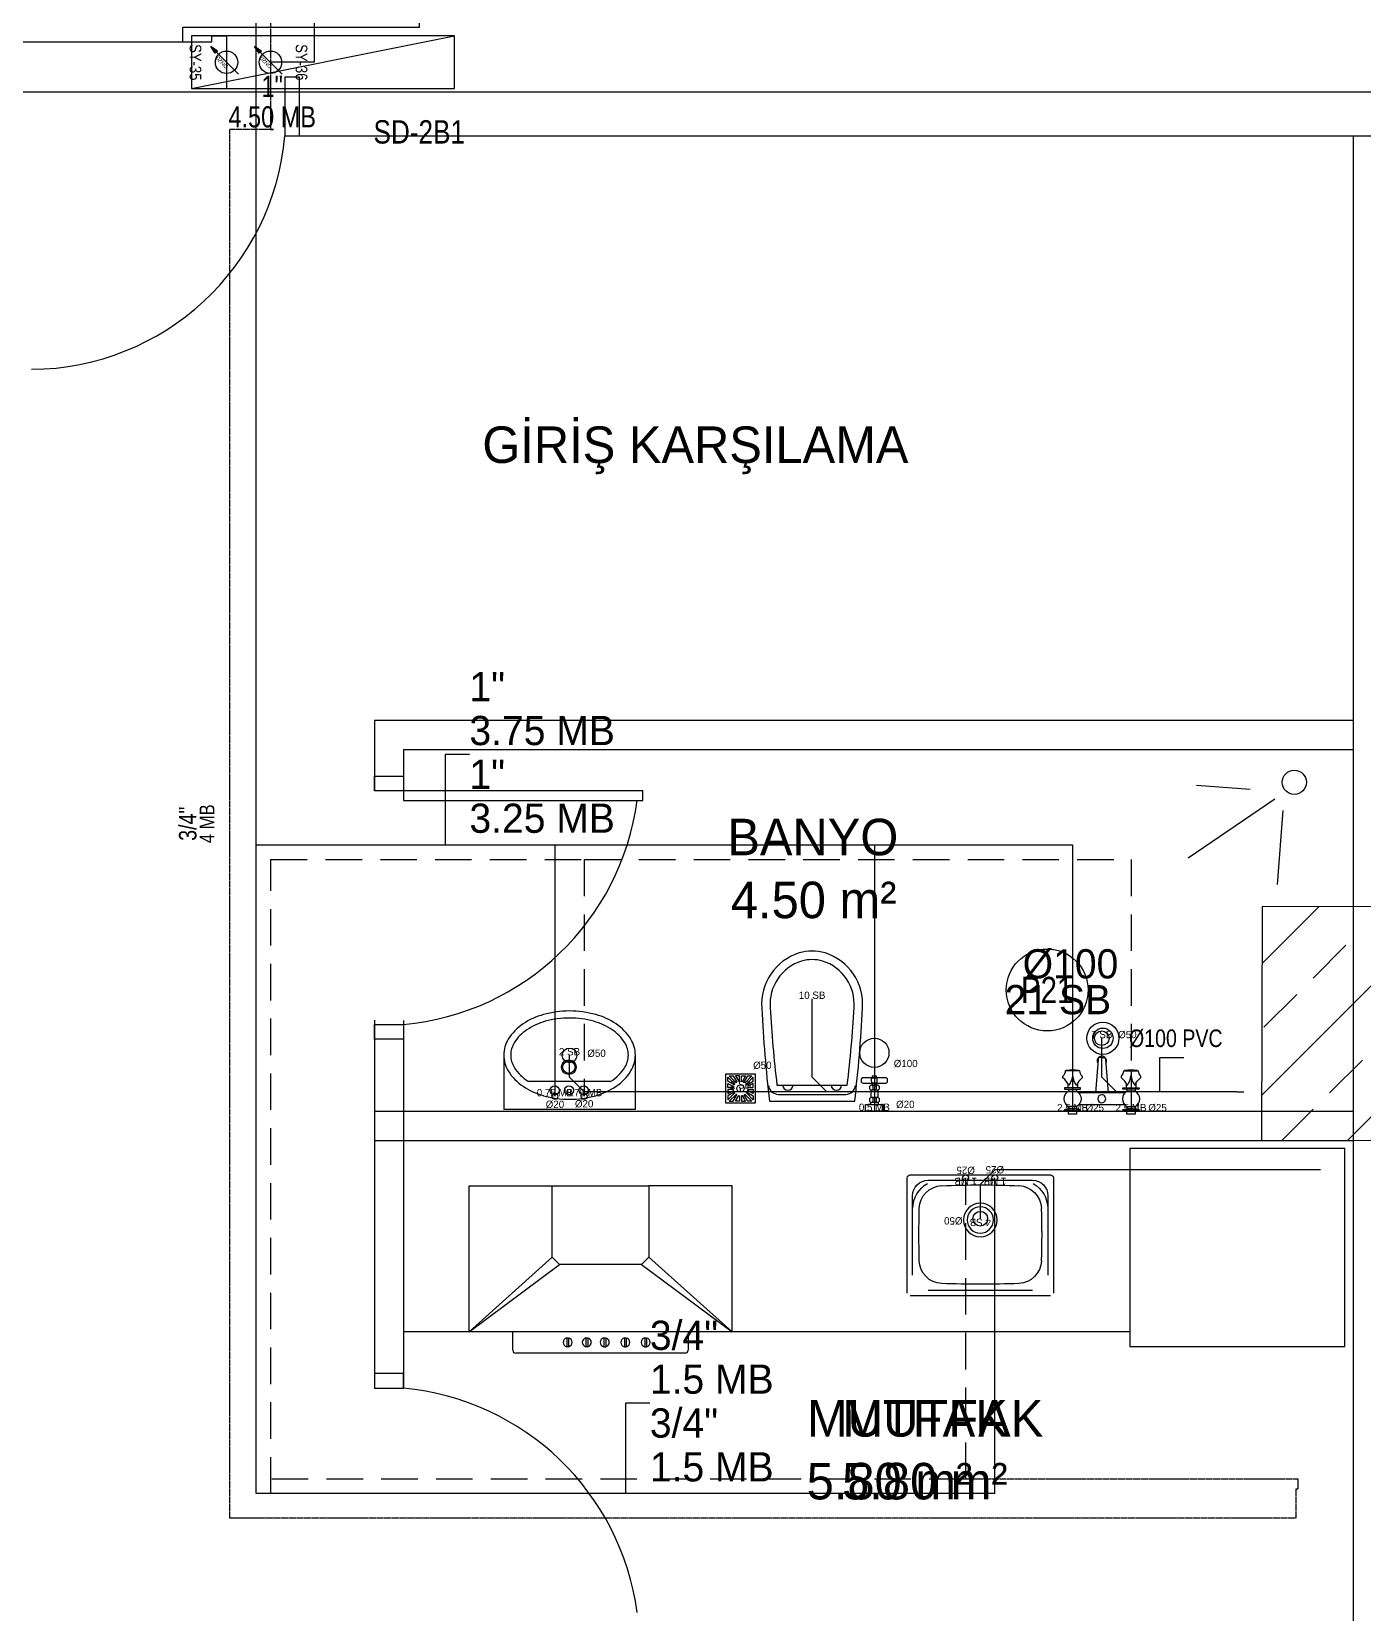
# Model space of a CAD drawing. Header units: centimetres. Extents: x 247996 to 315152, y -468471 to -440326.
# Drawn here: x 257091 to 257547, y -442412 to -441872 of the extents above; entities that cross this region are included whole.
import ezdxf
from ezdxf.enums import TextEntityAlignment as Align

# ---------------------------------------------------------------- set-up
doc = ezdxf.new("R2010")
doc.units = ezdxf.units.CM
doc.linetypes.add('0', pattern=[500, 500])
doc.linetypes.add('BASMA HATTI', pattern=[0.375, 0.25, -0.125])
for name, color, linetype in [('SCOTT-MD-YUK-BIRIMI', 7, 'CONTINUOUS'), ('SCOTT-MKDU0', 50, 'CONTINUOUS'), ('SCOTT-MTY-PISSU-KOLON', 211, 'Continuous'), ('SCOTT-MTY-PISSU-KOLONNO', 211, 'Continuous'), ('SCOTT-MTY-SAYAC', 3, 'Continuous'), ('SCOTT-MTY-SIRKULASYON-BORU', 31, 'Continuous'), ('SCOTT-MTY-TEFRIS', 15, 'CONTINUOUS'), ('SCOTT-MTY-VANA', 1, 'Continuous'), ('SCOTT-MTY-YUK-BIRIMI', 7, 'CONTINUOUS')]:
    doc.layers.add(name, color=color, linetype=linetype)
for name, color, linetype, lineweight in [('SCOTT-MTY-PISSU-BORU-TAVANDAN', 6, 'PISSU HATTI', 30), ('SCOTT-MTY-PISSU-CAP', 211, 'CONTINUOUS', 30), ('SCOTT-MTY-SICAKSU-BORU', 1, 'BASMA HATTI', 30), ('SCOTT-MTY-SOGUKSU-BORU', 5, '0', 30), ('SCOTT-MTY-TEMIZSU-CAP', 101, 'CONTINUOUS', 30)]:
    doc.layers.add(name, color=color, linetype=linetype, lineweight=lineweight)
doc.styles.add('CAP', font='wturkce.SHX', dxfattribs={"width": 0.65})
doc.styles.add('MtXpl_Comic_Sans_MS', font='comic.ttf')
doc.styles.add('MTY_CAP', font='wturkce.SHX', dxfattribs={"width": 0.65})
doc.styles.add('ROTAS', font='arial.ttf')
doc.linetypes.add('PISSU HATTI', pattern='A,0.5,0.5,["(",Standard,S=0.1,R=0,X=-0.01,Y=-0.036],-0.05', length=0.9)

# ---------------------------------------------------------------- blocks, each defined once
blk = doc.blocks.new('T-DOLAP')
blk.add_line((-45, -9), (45, 9))
blk.add_lwpolyline([(-45, -9), (45, -9), (45, 9), (-45, 9)], close=True)
blk = doc.blocks.new('MTY-SU SAYACI')
at = {"layer": 'SCOTT-MTY-VANA'}
blk.add_hatch(color=256, dxfattribs=at).paths.add_polyline_path([(9.8, 9.8), (5.64, 7.03), (7.03, 5.64)])
for p, q in [((-7.33, -7.33), (6.34, 6.34)), ((5.64, 7.03), (9.8, 9.8)), ((7.03, 5.64), (5.64, 7.03)), ((7.03, 5.64), (9.8, 9.8))]:
    blk.add_line(p, q, dxfattribs=at)
blk.add_circle((0, 0), 7, dxfattribs=at)
blk.add_attdef('CAP', (-2.29, -1.15), '', height=2.5, rotation=45, dxfattribs=at)
blk = doc.blocks.new('T-KOLON-P')
for radius in [5.5, 3.5]:
    blk.add_circle((0, 0), radius)
blk = doc.blocks.new('SUZGEC1')
at = {"layer": 'SCOTT-MTY-TEFRIS'}
blk.add_lwpolyline([(-5, -5), (-5, 5), (5, 5), (5, -5)], close=True, dxfattribs=at)
for points in [[(-4.33, 3.86), (-1.99, 1.52, 0.029484), (-2.15, 1.27), (-4.33, 2.48)], [(-2.48, 0.33), (-4.33, 0.33), (-4.33, 1.72), (-2.41, 0.65, 0.032775)], [(-3.86, 4.33), (-2.48, 4.33), (-1.27, 2.15, 0.029484), (-1.52, 1.99)], [(-0.65, 2.41, -0.032775), (-0.33, 2.48), (-0.33, 4.33), (-1.72, 4.33)], [(0.33, 2.48), (0.33, 4.33), (1.72, 4.33), (0.65, 2.41, 0.032775)], [(1.27, 2.15), (2.48, 4.33), (3.86, 4.33), (1.52, 1.99, 0.029484)], [(4.33, 3.86), (1.99, 1.52, -0.029484), (2.15, 1.27), (4.33, 2.48)], [(4.33, 0.33), (4.33, 1.72), (2.41, 0.65, -0.032775), (2.48, 0.33)], [(-2.48, -0.33), (-4.33, -0.33), (-4.33, -1.72), (-2.41, -0.65, -0.032775)], [(-4.33, -3.86), (-1.99, -1.52, -0.029484), (-2.15, -1.27), (-4.33, -2.48)], [(-3.86, -4.33), (-2.48, -4.33), (-1.27, -2.15, -0.029484), (-1.52, -1.99)], [(-0.33, -4.33), (-1.72, -4.33), (-0.65, -2.41, 0.032775), (-0.33, -2.48)], [(0.33, -2.48), (0.33, -4.33), (1.72, -4.33), (0.65, -2.41, -0.032775)], [(2.48, -4.33), (1.27, -2.15, 0.029484), (1.52, -1.99), (3.86, -4.33)], [(4.33, -2.48), (4.33, -3.86), (1.99, -1.52, 0.029484), (2.15, -1.27)], [(4.33, -0.33), (4.33, -1.72), (2.41, -0.65, 0.032775), (2.48, -0.33)]]:
    blk.add_lwpolyline(points, format="xyb", close=True, dxfattribs=at)
blk.add_circle((0, 0), 1.25, dxfattribs=at)
at = {"layer": 'SCOTT-MD-YUK-BIRIMI', "color": 6, "style": 'CAP'}
blk.add_attdef('PSCP', (4.29, 6.72), '', height=2.5, dxfattribs=at)
blk.add_attdef('PS', text='', height=2.5, dxfattribs=at).set_placement((0, 0), align=Align.CENTER)
blk = doc.blocks.new('EVIYE1')
at = {"layer": 'SCOTT-MTY-TEFRIS', "color": 6}
blk.add_circle((0, 15), 2.5, dxfattribs=at)
at = {"layer": 'SCOTT-MTY-TEFRIS', "color": 3, "ltscale": 10}
blk.add_circle((-5, 1), 1, dxfattribs=at)
at = {"layer": 'SCOTT-MTY-TEFRIS', "color": 1, "ltscale": 10}
blk.add_circle((5, 1), 1, dxfattribs=at)
at = {"layer": 'SCOTT-MD-YUK-BIRIMI', "color": 6, "style": 'CAP'}
blk.add_attdef('PS', text='', height=2.5, dxfattribs=at).set_placement((0, 15), align=Align.CENTER)
blk.add_attdef('PSCP', (6.08, 14.48), '', height=2.5, dxfattribs=at)
at = {"layer": 'SCOTT-MD-YUK-BIRIMI', "color": 3, "style": 'CAP'}
for tag, p in [('SO', (-5, 1)), ('SOCP', (-5, -2.99))]:
    blk.add_attdef(tag, text='', height=2.5, dxfattribs=at).set_placement(p, align=Align.CENTER)
at = {"layer": 'SCOTT-MD-YUK-BIRIMI', "color": 1, "style": 'CAP'}
for tag, p in [('SC', (5, 1)), ('SCCP', (5, -2.8))]:
    blk.add_attdef(tag, text='', height=2.5, dxfattribs=at).set_placement(p, align=Align.CENTER)
blk = doc.blocks.new('KLOZET1')
at = {"layer": 'SCOTT-MTY-TEFRIS', "color": 15}
blk.add_lwpolyline([(-3.88, 11.44, 0.414214), (-4.52, 10.8), (-4.52, 10.3, 0.414214), (-3.88, 9.66), (3.88, 9.66, 0.414214), (4.52, 10.3), (4.52, 10.8, 0.414214), (3.88, 11.44)], format="xyb", close=True, dxfattribs=at)
at = {"layer": 'SCOTT-MTY-TEFRIS', "color": 15, "elevation": 0}
for points in [[(-1, 10.3), (-1, 10.8, -0.414214), (-0.36, 11.44)], [(1, 10.3), (1, 10.8, 0.414214), (0.36, 11.44)]]:
    blk.add_lwpolyline(points, format="xyb", dxfattribs=at)
at = {"layer": 'SCOTT-MTY-TEFRIS', "color": 15}
for points in [[(-0.76, 11.45), (0.76, 11.45), (0.76, 11.98), (-0.76, 11.98)], [(-0.76, 8.88), (0.76, 8.88), (0.76, 9.66), (-0.76, 9.66)], [(3, 0), (-3, 0), (-3, 2.32), (3, 2.32)]]:
    blk.add_lwpolyline(points, close=True, dxfattribs=at)
for points in [[(-1.61, 8.64), (-1.61, 7.54)], [(-1.21, 7.21), (-1.21, 4.8)], [(1.13, 8.88), (-1.06, 8.88)], [(-1.06, 7.3), (1.13, 7.3)], [(-0.51, 8.64), (-0.51, 7.54)], [(0.58, 8.64), (0.58, 7.54)], [(1.28, 4.8), (1.28, 5.24), (1.28, 7.21)], [(1.68, 8.64), (1.68, 7.54)], [(-1.61, 4.45), (-1.61, 3.35)], [(-1.35, 3.17), (-1.35, 2.32), (1.42, 2.32), (1.42, 3.17)], [(1.13, 4.69), (-1.06, 4.69)], [(-1.06, 3.11), (1.13, 3.11)], [(-0.51, 4.45), (-0.51, 3.35)], [(0.58, 4.45), (0.58, 3.35)], [(1.68, 4.45), (1.68, 3.35)]]:
    blk.add_lwpolyline(points, dxfattribs=at)
at = {"layer": 'SCOTT-MTY-TEFRIS', "color": 6}
blk.add_circle((0, 20), 5, dxfattribs=at)
at = {"layer": 'SCOTT-MTY-TEFRIS', "color": 15}
for centre, radius, start, end in [((-1.06, 8.15), 0.734, 41.7592, 138.241), ((-1.06, 8.03), 0.734, 221.7593, 318.2408), ((-0.36, 10.3, 0), 0.641, 179.9998, 270.0001), ((0.04, 8.15), 0.734, 41.7592, 138.241), ((0.04, 8.03), 0.734, 221.7593, 318.2408), ((0.36, 10.3, 0), 0.641, 270.0001, 0), ((1.13, 8.15), 0.734, 41.7592, 138.241), ((1.13, 8.03), 0.734, 221.7593, 318.2408), ((-1.06, 3.96), 0.734, 41.7592, 138.241), ((-1.06, 3.84), 0.734, 221.7593, 318.2408), ((0.04, 3.96), 0.734, 41.7592, 138.241), ((0.04, 3.84), 0.734, 221.7593, 318.2408), ((1.13, 3.96), 0.734, 41.7592, 138.241), ((1.13, 3.84), 0.734, 221.7593, 318.2408)]:
    blk.add_arc(centre, radius, start, end, dxfattribs=at)
at = {"layer": 'SCOTT-MD-YUK-BIRIMI', "color": 6, "style": 'CAP'}
blk.add_attdef('PS', text='', height=2.5, dxfattribs=at).set_placement((0, 20), align=Align.CENTER)
blk.add_attdef('PSCP', (6.63, 15.09), '', height=2.5, dxfattribs=at)
at = {"layer": 'SCOTT-MD-YUK-BIRIMI', "color": 3, "style": 'CAP'}
blk.add_attdef('SO', text='', height=2.5, dxfattribs=at).set_placement((0, 0.13), align=Align.CENTER)
blk.add_attdef('SOCP', (7.43, 1.09), '', height=2.5, dxfattribs=at)
blk = doc.blocks.new('LAVABO1')
at = {"layer": 'SCOTT-MTY-TEFRIS', "color": 6}
blk.add_circle((0, 15), 2.5, dxfattribs=at)
at = {"layer": 'SCOTT-MTY-TEFRIS', "color": 3, "ltscale": 10}
blk.add_circle((-5, 1), 1, dxfattribs=at)
at = {"layer": 'SCOTT-MTY-TEFRIS', "color": 1, "ltscale": 10}
blk.add_circle((5, 1), 1, dxfattribs=at)
at = {"layer": 'SCOTT-MD-YUK-BIRIMI', "color": 6, "style": 'CAP'}
blk.add_attdef('PS', text='', height=2.5, dxfattribs=at).set_placement((0, 15), align=Align.CENTER)
blk.add_attdef('PSCP', (6.08, 14.48), '', height=2.5, dxfattribs=at)
at = {"layer": 'SCOTT-MD-YUK-BIRIMI', "color": 3, "style": 'CAP'}
for tag, p in [('SO', (-5, 1)), ('SOCP', (-5, -2.99))]:
    blk.add_attdef(tag, text='', height=2.5, dxfattribs=at).set_placement(p, align=Align.CENTER)
at = {"layer": 'SCOTT-MD-YUK-BIRIMI', "color": 1, "style": 'CAP'}
for tag, p in [('SC', (5, 1)), ('SCCP', (5, -2.8))]:
    blk.add_attdef(tag, text='', height=2.5, dxfattribs=at).set_placement(p, align=Align.CENTER)
blk = doc.blocks.new('DUS TEKNESI1')
at = {"layer": 'SCOTT-MTY-TEFRIS'}
for points in [[(0, 18.37), (-0.63, 18.37, 0.391322), (-1.29, 17.76), (-2.2, 6.27)], [(0, 18.37), (0.63, 18.37, -0.391322), (1.29, 17.76), (2.2, 6.27)], [(-10, 13.89), (-10, 12.2, -0.146062), (-11.33, 8.88, 0.113221), (-13.28, 11.48, -0.416893), (-13.31, 11.96)], [(-6.69, 11.96, -0.17585), (-7.51, 13.89), (-12.49, 13.89, -0.17585), (-13.31, 11.96)], [(6.69, 11.96, 0.17585), (7.51, 13.89), (12.49, 13.89, 0.17585), (13.31, 11.96)], [(10, 13.89), (10, 12.2, 0.146062), (11.33, 8.88, -0.113221), (13.28, 11.48)], [(-8.61, 6.88, -0.601952), (-8.61, 1.65), (-8.61, 0.83)], [(8.61, 6.88, 0.601952), (8.61, 1.65), (11.39, 1.65, 0.601952), (11.39, 6.88)], [(-12.77, 0.5), (-12.77, 0), (-10, 0), (-7.23, 0), (-7.23, 0.5, 0.153746), (-12.77, 0.5), (-10, 0.5), (-7.23, 0.5)], [(12.77, 0.5), (12.77, 0), (10, 0), (7.23, 0), (7.23, 0.5, -0.153746), (12.77, 0.5), (10, 0.5), (7.23, 0.5)]]:
    blk.add_lwpolyline(points, format="xyb", dxfattribs=at)
for points in [[(-12.77, 7.51), (-10, 7.51), (-7.23, 7.51), (-7.23, 8.01), (-10, 8.01), (-12.77, 8.01)], [(12.77, 7.51), (10, 7.51), (7.23, 7.51), (7.23, 8.01), (10, 8.01), (12.77, 8.01)], [(-8.61, 0), (-8.61, -1.03), (-11.39, -1.03), (-11.39, 0)], [(11.39, 0), (11.39, -1.03), (8.61, -1.03), (8.61, 0)]]:
    blk.add_lwpolyline(points, close=True, dxfattribs=at)
for points in [[(-11.64, 9.5), (-11.64, 8.01)], [(-11.39, 7.51), (-11.39, 6.88), (-8.61, 6.88)], [(-8.61, 7.51), (-8.61, 6.88)], [(-8.36, 9.5), (-8.36, 8.01)], [(7.82, 6.27), (-7.82, 6.27)], [(8.36, 9.5), (8.36, 8.01)], [(11.39, 7.51), (11.39, 6.88), (8.61, 6.88)], [(8.61, 7.51), (8.61, 6.88)], [(11.64, 9.5), (11.64, 8.01)], [(-8.61, 1.65), (-11.39, 1.65), (-11.39, 0.83)], [(-7.82, 2.27), (7.82, 2.27)], [(8.61, 1.65), (8.61, 0.83)], [(11.39, 1.65), (11.39, 0.83)]]:
    blk.add_lwpolyline(points, dxfattribs=at)
at = {"layer": 'SCOTT-MTY-TEFRIS', "color": 6}
blk.add_circle((0, 25), 2.5, dxfattribs=at)
at = {"layer": 'SCOTT-MTY-TEFRIS'}
for centre, radius, start, end in [((0, 17.2), 1.6, 330.6975, 209.3026), ((-9.99, 2.25), 11.85, 79.4131, 100.5868), ((-3.77, 12.76), 6.25, 185.208, 218.4476), ((-2.03, 5.93), 7.27, 130.2551, 156.0938), ((-6.95, 11.74), 0.344, 310.5655, 41.0891), ((6.95, 11.74), 0.344, 138.9108, 229.4346), ((2.03, 5.93), 7.27, 23.9063, 49.7447), ((9.99, 2.25), 11.85, 79.4131, 100.5868), ((3.77, 12.76), 6.25, 321.5525, 354.7921), ((13.05, 11.74), 0.344, 310.5655, 41.0891), ((-10, 4.27), 2.96, 117.9084, 242.0919), ((0, 4.27), 1.37, 90.0002, 270.0001), ((0, 4.27), 1.37, 270.0001, 90.0002)]:
    blk.add_arc(centre, radius, start, end, dxfattribs=at)
at = {"layer": 'SCOTT-MD-YUK-BIRIMI', "color": 6, "style": 'CAP'}
blk.add_attdef('PS', text='', height=2.5, dxfattribs=at).set_placement((0, 25), align=Align.CENTER)
blk.add_attdef('PSCP', (5.6, 25), '', height=2.5, dxfattribs=at)
at = {"layer": 'SCOTT-MD-YUK-BIRIMI', "color": 3, "style": 'CAP'}
blk.add_attdef('SO', text='', height=2.5, dxfattribs=at).set_placement((-10, 0), align=Align.CENTER)
blk.add_attdef('SOCP', (-5.56, 0), '', height=2.5, dxfattribs=at)
at = {"layer": 'SCOTT-MD-YUK-BIRIMI', "color": 1, "style": 'CAP'}
blk.add_attdef('SC', text='', height=2.5, dxfattribs=at).set_placement((10, 0), align=Align.CENTER)
blk.add_attdef('SCCP', (15.92, 0), '', height=2.5, dxfattribs=at)
blk = doc.blocks.new('MTY-PIS SU CAP SB')
at = {"layer": 'SCOTT-MTY-PISSU-CAP'}
for p, q in [((0.833, 1.167), (0, 1.167)), ((0, 1.167), (0, 0))]:
    blk.add_line(p, q, dxfattribs=at)
at = {"layer": 'SCOTT-MTY-PISSU-CAP', "style": 'MTY_CAP', "width": 0.65}
blk.add_attdef('PSCP', text='', height=1, dxfattribs=at).set_placement((0.833, 1.79), align=Align.MIDDLE_LEFT)
at = {"layer": 'SCOTT-MTY-YUK-BIRIMI', "color": 211, "style": 'MTY_CAP', "width": 0.65}
blk.add_attdef('PS', text='', height=1, dxfattribs=at).set_placement((0.833, 0.566), align=Align.MIDDLE_LEFT)
blk = doc.blocks.new('MTY-TEMIZ SU CAP MB')
at = {"layer": 'SCOTT-MTY-TEMIZSU-CAP'}
for p, q in [((0.833, 3.096), (0, 3.096)), ((0, 3.096), (0, 0))]:
    blk.add_line(p, q, dxfattribs=at)
at = {"layer": 'SCOTT-MTY-TEMIZSU-CAP', "style": 'MTY_CAP', "width": 0.65}
for tag, p in [('SOCP', (0.833, 5.417)), ('SCCP', (0.833, 2.417))]:
    blk.add_attdef(tag, text='', height=1, dxfattribs=at).set_placement(p, align=Align.MIDDLE_LEFT)
at = {"layer": 'SCOTT-MTY-YUK-BIRIMI', "color": 101, "style": 'MTY_CAP', "width": 0.65}
for tag, p in [('SO', (0.833, 3.917)), ('SC', (0.833, 0.917))]:
    blk.add_attdef(tag, text='', height=1, dxfattribs=at).set_placement(p, align=Align.MIDDLE_LEFT)

msp = doc.modelspace()

# ---------------------------------------------------------------- linework, layer by layer
at = {"layer": 'SCOTT-MKDU0', "color": 8, "ltscale": 0.03}
for p, q in [((257043.6, -441892.11), (258298.25, -441892.11)), ((257182.96, -441892.11), (257924.24, -441892.11)), ((257182.96, -441907.11), (257924.24, -441907.11)), ((257543.6, -441907.11), (257543.6, -442717.11)), ((257543.6, -441907.11), (257543.6, -442687.11)), ((257208.6, -442107.11), (257543.6, -442107.11)), ((257208.6, -442107.11), (257208.6, -442131.2)), ((257218.6, -442117.11), (257543.6, -442117.11)), ((257218.6, -442117.11), (257218.6, -442134.52)), ((257508.28, -442130.82), (257489.9, -442129.4)), ((257516.7, -442134.06), (257487.12, -442154.27)), ((257519.48, -442137.96), (257517.53, -442163.33)), ((257512.46, -442170.77), (257512.18, -442250.77)), ((257512.39, -442190.32), (257531.87, -442170.84)), ((257592.46, -442171.04), (257512.46, -442170.77)), ((257512.24, -442235.37), (257576.62, -442170.99)), ((257529.87, -442195.29), (257541.09, -442184.06)), ((257513.03, -442212.13), (257524.26, -442200.9)), ((257541.64, -442250.87), (257592.36, -442200.15)), ((257208.6, -442209.73), (257208.6, -442335.64)), ((257218.6, -442209.77), (257218.6, -442335.64)), ((257252.86, -442221.66), (257252.86, -442240.32)), ((257297.88, -442221.66), (257297.88, -442240.32)), ((257535.48, -442234.58), (257546.71, -442223.35)), ((257289.42, -442230.69), (257261.32, -442230.69)), ((257208.6, -442240.88), (257543.6, -442240.88)), ((257297.88, -442240.32), (257252.86, -442240.32)), ((257519.26, -442250.79), (257529.87, -442240.19)), ((257208.6, -442250.88), (257543.6, -442250.88)), ((257512.18, -442250.77), (257592.18, -442251.04)), ((257540.74, -442253.65), (257467.12, -442253.65)), ((257467.12, -442253.65), (257467.12, -442321.34)), ((257540.74, -442321.34), (257540.74, -442253.65)), ((257391.94, -442262.64), (257439.94, -442262.64)), ((257240.97, -442266.35), (257269.47, -442266.35)), ((257240.97, -442316.35), (257240.97, -442266.35)), ((257330.97, -442266.35), (257302.47, -442266.35)), ((257330.97, -442316.35), (257330.97, -442266.35)), ((257390.94, -442303.07), (257390.94, -442263.64)), ((257398.09, -442264.49), (257433.79, -442264.49)), ((257440.94, -442263.64), (257440.94, -442303.07)), ((257392.79, -442296.92), (257392.79, -442269.79)), ((257439.09, -442269.79), (257439.09, -442296.92)), ((257269.47, -442290.85), (257240.97, -442316.35)), ((257240.97, -442316.35), (257271.97, -442293.35)), ((257299.97, -442293.35), (257330.97, -442316.35)), ((257330.97, -442316.35), (257302.47, -442290.85)), ((257439.94, -442304.07), (257391.94, -442304.07)), ((257433.79, -442302.22), (257398.09, -442302.22)), ((257467.12, -442316.34), (257218.6, -442316.34)), ((257467.12, -442316.34), (257218.6, -442316.34)), ((257330.97, -442316.35), (257240.97, -442316.35)), ((257255.95, -442322.65), (257255.95, -442316.35)), ((257315.95, -442316.35), (257315.95, -442322.65)), ((257274.42, -442318.4), (257274.42, -442320.97)), ((257274.42, -442318.4), (257275.03, -442318.4)), ((257274.42, -442320.97), (257274.42, -442321.49)), ((257275.03, -442321.49), (257274.42, -442321.49)), ((257275.03, -442318.4), (257275.03, -442320.97)), ((257275.03, -442320.97), (257275.03, -442321.49)), ((257281, -442318.4), (257281, -442320.97)), ((257281, -442318.4), (257281.62, -442318.4)), ((257281, -442320.97), (257281, -442321.49)), ((257281.62, -442321.49), (257281, -442321.49)), ((257281.62, -442318.4), (257281.62, -442320.97)), ((257281.62, -442320.97), (257281.62, -442321.49)), ((257287.15, -442318.4), (257287.15, -442320.97)), ((257287.15, -442318.4), (257287.77, -442318.4)), ((257287.15, -442320.97), (257287.15, -442321.49)), ((257287.15, -442321.49), (257287.77, -442321.49)), ((257287.77, -442318.4), (257287.77, -442320.97)), ((257287.77, -442320.97), (257287.77, -442321.49)), ((257294.15, -442318.4), (257294.15, -442320.97)), ((257294.15, -442318.4), (257294.76, -442318.4)), ((257294.15, -442320.97), (257294.15, -442321.48)), ((257294.15, -442321.49), (257294.76, -442321.49)), ((257294.76, -442318.4), (257294.76, -442320.97)), ((257294.76, -442320.97), (257294.76, -442321.49)), ((257301.14, -442318.4), (257301.14, -442320.97)), ((257301.14, -442318.4), (257301.76, -442318.4)), ((257301.14, -442320.97), (257301.14, -442321.48)), ((257301.14, -442321.49), (257301.76, -442321.49)), ((257301.76, -442318.4), (257301.76, -442320.97)), ((257301.76, -442320.97), (257301.76, -442321.49)), ((257467.12, -442321.34), (257540.74, -442321.34)), ((257314.95, -442323.65), (257256.95, -442323.65))]:
    msp.add_line(p, q, dxfattribs=at)
for points in [[(257182.96, -441887.11), (257177.96, -441887.11), (257177.96, -441907.11), (257182.96, -441907.11), (257182.96, -441887.11)], [(257182.96, -441887.11), (257177.96, -441887.11), (257177.96, -441907.11), (257182.96, -441907.11), (257182.96, -441887.11)], [(257182.96, -441887.11), (257177.96, -441887.11), (257177.96, -441907.11), (257182.96, -441907.11), (257182.96, -441887.11)], [(257208.6, -442131.2), (257208.6, -442126.2), (257218.6, -442126.2), (257218.6, -442131.2), (257208.6, -442131.2)], [(257208.6, -442216.2), (257208.6, -442211.2), (257218.6, -442211.2), (257218.6, -442216.2), (257208.6, -442216.2)], [(257208.6, -442330.64), (257208.6, -442335.64), (257218.6, -442335.64), (257218.6, -442330.64), (257208.6, -442330.64)]]:
    msp.add_lwpolyline(points, dxfattribs=at)
msp.add_lwpolyline([(257218.6, -442131.2), (257218.6, -442134.52), (257300.47, -442134.52), (257300.47, -442131.2)], close=True, dxfattribs=at)
for points in [[(257372.98, -442237.47, 0.01664), (257375.59, -442205.64, 0.351622), (257362.81, -442186.72, 0.068714), (257358.38, -442186.11, 0.068714), (257353.96, -442186.72, 0.351622), (257341.18, -442205.64, 0.01664), (257343.79, -442237.47)], [(257370.4, -442231.9, 0.016866), (257372.72, -442205.45, 0.351778), (257361.99, -442189.48, 0.068022), (257358.38, -442188.99, 0.068022), (257354.78, -442189.48, 0.351778), (257344.05, -442205.45, 0.016866), (257346.36, -442231.9)]]:
    msp.add_lwpolyline(points, format="xyb", close=True, dxfattribs=at)
msp.add_lwpolyline([(257343.51, -442232.02, 0.389191), (257346.86, -442235.09), (257358.38, -442235.09), (257369.91, -442235.09, 0.389191), (257373.25, -442232.02, 0.389191)], format="xyb", dxfattribs=at)
for centre, radius in [((257523.39, -442128.31, 51), 4.14), ((257275.12, -442225.78), 2.52), ((257275.12, -442225.78), 2.12), ((257270.25, -442233.72), 1.56), ((257275.18, -442233.72), 1.56), ((257280.22, -442233.72), 1.56)]:
    msp.add_circle(centre, radius, dxfattribs=at)
for centre, radius, start, end in [((257090.71, -441899.45), 87.59, 270.3687, 354.9809), ((257090.71, -441899.45), 87.59, 270.3687, 354.9809), ((257090.71, -441899.45), 87.59, 270.3687, 354.9809), ((257210.37, -442122.64), 88.95, 275.3081, 352.3253), ((257272.86, -442230.99), 24.08, 105.5176, 123.8347), ((257275.37, -442240.04), 33.47, 90, 105.5176), ((257275.37, -442240.04), 33.47, 74.4824, 90), ((257277.88, -442230.99), 24.08, 56.1653, 74.4824), ((257269.02, -442225.27), 17.19, 123.8347, 148.2866), ((257269.02, -442225.27), 14.8, 123.8347, 148.2866), ((257272.86, -442230.99), 21.68, 105.5176, 123.8347), ((257275.37, -442240.04), 31.07, 90, 105.5176), ((257275.37, -442240.04), 31.07, 74.4824, 90), ((257277.88, -442230.99), 21.68, 56.1653, 74.4824), ((257281.72, -442225.27), 14.8, 31.7134, 56.1653), ((257281.72, -442225.27), 17.19, 31.7134, 56.1653), ((257263.18, -442221.66), 10.33, 148.2866, 180), ((257263.18, -442221.66), 7.93, 148.2866, 180), ((257287.56, -442221.66), 7.93, 0, 31.7134), ((257287.56, -442221.66), 10.33, 0, 31.7134), ((257263.18, -442221.66), 10.33, 180, 211.7134), ((257263.18, -442221.66), 7.93, 180, 211.7134), ((257287.56, -442221.66), 7.93, 328.2866, 0), ((257287.56, -442221.66), 10.33, 328.2866, 0), ((257269.02, -442218.06), 17.19, 211.7134, 236.1653), ((257269.02, -442218.06), 14.8, 211.7134, 238.6233), ((257281.72, -442218.06), 14.8, 301.3767, 328.2866), ((257281.72, -442218.06), 17.19, 303.8347, 328.2866), ((257272.86, -442212.33), 24.08, 236.1653, 254.4824), ((257275.37, -442203.29), 33.47, 254.4824, 270), ((257275.37, -442203.29), 33.47, 270, 285.5176), ((257277.88, -442212.33), 24.08, 285.5176, 303.8347), ((257350.08, -442231.9), 1.78, 180, 0), ((257366.69, -442231.9), 1.78, 180, 0), ((257274.7, -442319.96), 1.54, 100.5754, 259.4621), ((257274.7, -442319.96), 1.54, 282.6235, 77.3767), ((257281.28, -442319.96), 1.54, 100.5754, 259.4621), ((257281.28, -442319.96), 1.54, 282.6235, 77.3767), ((257287.43, -442319.96), 1.54, 100.5754, 259.4621), ((257287.43, -442319.96), 1.54, 282.6235, 77.3767), ((257294.43, -442319.96), 1.54, 100.5754, 259.4621), ((257294.43, -442319.96), 1.54, 282.6235, 77.3767), ((257301.42, -442319.96), 1.54, 100.5754, 259.4621), ((257301.42, -442319.96), 1.54, 282.6235, 77.3767), ((257256.95, -442322.65), 1, 180, 270), ((257314.95, -442322.65), 1, 270, 0), ((257210.37, -442424.2), 88.95, 7.6747, 84.6919)]:
    msp.add_arc(centre, radius, start, end, dxfattribs=at)
at = {"layer": 'SCOTT-MKDU0', "color": 8, "ltscale": 0.03, "extrusion": (0, 0, -1)}
for centre, major_axis, start_param, end_param in [((257391.94, -442263.64), (0.707, 0.707), 3.926991, 5.497787), ((257439.94, -442263.64), (0.707, 0.707), -0.785398, 0.785398), ((257398.09, -442269.79), (-3.75, 3.75), 5.497787, 7.068583), ((257402.94, -442274.31), (-7.14, 7.14), 5.524757, 6.541187), ((257403.06, -442274.32), (-5.66, 5.66), 5.524757, 7.028844), ((257415.94, -442598.32), (332.25, 0), 4.67265, 4.752129), ((257428.83, -442274.32), (-5.66, 5.66), 0.825137, 2.329224), ((257433.79, -442269.79), (3.75, 3.75), -0.785398, 0.785398), ((257428.95, -442274.31), (7.14, 7.14), -0.258001, 0.758428), ((257415.94, -442278.07), (-4.07, 4.07), 3.926991, 10.210176), ((257415.94, -442278.07), (-3.18, 3.18), 3.926991, 10.210176), ((257727.19, -442283.07), (-234.94, 234.94), 5.470817, 5.524757), ((257104.69, -442283.07), (234.94, 234.94), 0.758428, 0.812368), ((257403.06, -442291.81), (5.66, 5.66), 2.395934, 3.900021), ((257428.83, -442291.81), (5.66, 5.66), 0.812368, 2.316455), ((257415.94, -441967.82), (332.25, 0), 1.531058, 1.610536)]:
    msp.add_ellipse(centre, major_axis=major_axis, ratio=1, start_param=start_param, end_param=end_param, dxfattribs=at)
at = {"layer": 'SCOTT-MKDU0', "color": 8, "ltscale": 0.03, "invisible_edges": 1}
for points in [[(257302.47, -442290.85), (257269.47, -442290.85), (257269.47, -442266.35), (257302.47, -442266.35)], [(257269.47, -442290.85), (257302.47, -442290.85), (257299.97, -442293.35), (257271.97, -442293.35)]]:
    msp.add_3dface(points, dxfattribs=at)
at = {"layer": 'SCOTT-MTY-PISSU-BORU-TAVANDAN', "ltscale": 50}
for points in [[(257363.38, -442234.21), (257358.38, -442229.21), (257358.38, -442202.43)], [(257462.52, -442234.21), (257457.52, -442229.21), (257457.52, -442215.88)], [(257280.37, -442234.21), (257275.37, -442229.21), (257275.37, -442221.76)], [(257333.9, -442234.21), (257280.37, -442234.21)], [(257333.9, -442234.21), (257333.9, -442233.1)], [(257363.38, -442234.21), (257333.9, -442234.21)], [(257462.52, -442234.21), (257363.38, -442234.21)], [(257503.76, -442234.21), (257462.52, -442234.21)], [(257503.76, -442234.21), (257506.14, -442234.21)], [(257420.94, -442260.93), (257415.94, -442265.93), (257415.94, -442277.64)], [(257532.33, -442260.93), (257420.94, -442260.93)]]:
    msp.add_lwpolyline(points, dxfattribs=at)
at = {"layer": 'SCOTT-MTY-PISSU-KOLONNO'}
msp.add_circle((257438.84, -442199.38), 14, dxfattribs=at)
at = {"layer": 'SCOTT-MTY-SICAKSU-BORU'}
for points in [[(257173, -441830), (257173, -441873)], [(257173, -441873), (257173, -441891)], [(257173, -441891), (257173, -441905), (257174, -441905), (257159, -441905), (257159, -442380), (257524, -442380), (257524, -442370), (257524.71, -442370), (257524.71, -442366.69)], [(257524.71, -442366.69), (257410.94, -442366.69)]]:
    msp.add_lwpolyline(points, dxfattribs=at)
at = {"layer": 'SCOTT-MTY-SICAKSU-BORU', "ltscale": 50}
for points in [[(257173.12, -442371.69), (257173.12, -442154.77), (257280.37, -442154.77)], [(257280.37, -442154.77), (257280.37, -442235.76)], [(257280.37, -442154.77), (257467.52, -442154.77)], [(257467.52, -442154.77), (257467.52, -442240.88)], [(257410.94, -442366.69), (257410.94, -442263.64)], [(257410.94, -442366.69), (257168.12, -442366.69)]]:
    msp.add_lwpolyline(points, dxfattribs=at)
at = {"layer": 'SCOTT-MTY-SIRKULASYON-BORU'}
for points in [[(257188, -441850), (257188, -441873)], [(257188, -441873), (257188, -441882), (257173, -441882)]]:
    msp.add_lwpolyline(points, dxfattribs=at)
at = {"layer": 'SCOTT-MTY-SOGUKSU-BORU'}
for points in [[(257143, -441875), (257143, -441870), (257224, -441870), (257224, -441765)], [(256786, -441810), (256786, -441875), (257143, -441875)], [(257143, -441875), (257153, -441875), (257153, -441873), (257158, -441873)], [(257158, -441873), (257158, -441891)], [(257158, -441891), (257168.12, -441891)]]:
    msp.add_lwpolyline(points, dxfattribs=at)
at = {"layer": 'SCOTT-MTY-SOGUKSU-BORU', "ltscale": 50}
for points in [[(257168.12, -442149.77), (257168.12, -441842.54)], [(257168.12, -442371.69), (257168.12, -442149.77), (257270.37, -442149.77)], [(257270.37, -442149.77), (257270.37, -442235.76)], [(257270.37, -442149.77), (257379.69, -442149.77)], [(257379.69, -442149.77), (257379.69, -442240.75)], [(257379.69, -442149.77), (257447.52, -442149.77)], [(257447.52, -442149.77), (257447.52, -442240.88)], [(257420.94, -442371.69), (257420.94, -442263.64)], [(257420.94, -442371.69), (257168.12, -442371.69)]]:
    msp.add_lwpolyline(points, dxfattribs=at)

# ---------------------------------------------------------------- block references
at = {"layer": 'SCOTT-MTY-PISSU-CAP'}
ref = msp.add_blockref('MTY-PIS SU CAP SB', (257477.22, -442234.21), dxfattribs=dict(at, xscale=10, yscale=10))
ref.add_attrib('PSCP', '%%C100', dxfattribs={"height": 10, "style": 'MTY_CAP'}).set_placement((257430.46, -442190.43), align=Align.MIDDLE_LEFT)
ref.add_attrib('PS', '21 SB', dxfattribs={"layer": 'SCOTT-MTY-YUK-BIRIMI', "height": 10, "style": 'MTY_CAP'}).set_placement((257424.27, -442202.68), align=Align.MIDDLE_LEFT)
at = {"layer": 'SCOTT-MTY-PISSU-KOLON'}
msp.add_blockref('T-KOLON-P', (257457.9, -442215.9), dxfattribs=at)
at = {"layer": 'SCOTT-MTY-SAYAC'}
msp.add_blockref('T-DOLAP', (257191, -441882), dxfattribs=at)
ref = msp.add_blockref('MTY-SU SAYACI', (257158, -441882), dxfattribs=dict(at, xscale=0.55, yscale=0.55, rotation=90))
ref.add_attrib('CAP', 'DN20', (257158.63, -441883.26), dxfattribs={"height": 1.375, "rotation": 135})
ref = msp.add_blockref('MTY-SU SAYACI', (257173, -441882), dxfattribs=dict(at, xscale=0.55, yscale=0.55, rotation=90))
ref.add_attrib('CAP', 'DN20', (257173.63, -441883.26), dxfattribs={"height": 1.375, "rotation": 135})
at = {"layer": 'SCOTT-MTY-TEMIZSU-CAP'}
ref = msp.add_blockref('MTY-TEMIZ SU CAP MB', (257232.77, -442149.77), dxfattribs=dict(at, xscale=10, yscale=10))
ref.add_attrib('SCCP', '1"', dxfattribs={"height": 10, "style": 'MTY_CAP'}).set_placement((257241.1, -442125.61), align=Align.MIDDLE_LEFT)
ref.add_attrib('SC', '3.25 MB', dxfattribs={"layer": 'SCOTT-MTY-YUK-BIRIMI', "height": 10, "style": 'MTY_CAP'}).set_placement((257241.1, -442140.61), align=Align.MIDDLE_LEFT)
ref.add_attrib('SO', '3.75 MB', dxfattribs={"layer": 'SCOTT-MTY-YUK-BIRIMI', "height": 10, "style": 'MTY_CAP'}).set_placement((257241.1, -442110.61), align=Align.MIDDLE_LEFT)
ref.add_attrib('SOCP', '1"', dxfattribs={"height": 10, "style": 'MTY_CAP'}).set_placement((257241.1, -442095.61), align=Align.MIDDLE_LEFT)
ref = msp.add_blockref('MTY-TEMIZ SU CAP MB', (257294.53, -442371.69), dxfattribs=dict(at, xscale=10, yscale=10))
ref.add_attrib('SCCP', '3/4"', dxfattribs={"height": 10, "style": 'MTY_CAP'}).set_placement((257302.86, -442347.52), align=Align.MIDDLE_LEFT)
ref.add_attrib('SC', '1.5 MB', dxfattribs={"layer": 'SCOTT-MTY-YUK-BIRIMI', "height": 10, "style": 'MTY_CAP'}).set_placement((257302.86, -442362.52), align=Align.MIDDLE_LEFT)
ref.add_attrib('SO', '1.5 MB', dxfattribs={"layer": 'SCOTT-MTY-YUK-BIRIMI', "height": 10, "style": 'MTY_CAP'}).set_placement((257302.86, -442332.52), align=Align.MIDDLE_LEFT)
ref.add_attrib('SOCP', '3/4"', dxfattribs={"height": 10, "style": 'MTY_CAP'}).set_placement((257302.86, -442317.52), align=Align.MIDDLE_LEFT)
at = {"layer": 'SCOTT-MTY-VANA'}
ref = msp.add_blockref('KLOZET1', (257379.69, -442240.88), dxfattribs=at)
ref.add_attrib('SO', '0.5 MB', dxfattribs={"layer": 'SCOTT-MD-YUK-BIRIMI', "height": 2.5, "style": 'CAP'}).set_placement((257379.69, -442240.75), align=Align.CENTER)
ref.add_attrib('PS', '10 SB', dxfattribs={"layer": 'SCOTT-MD-YUK-BIRIMI', "height": 2.5, "style": 'CAP'}).set_placement((257358.38, -442202.43), align=Align.CENTER)
ref.add_attrib('PSCP', '%%C100', (257386.32, -442225.78), dxfattribs={"layer": 'SCOTT-MD-YUK-BIRIMI', "height": 2.5, "style": 'CAP'})
ref.add_attrib('SOCP', '%%C20', (257387.12, -442239.78), dxfattribs={"layer": 'SCOTT-MD-YUK-BIRIMI', "height": 2.5, "style": 'CAP'})
ref = msp.add_blockref('DUS TEKNESI1', (257457.52, -442240.88), dxfattribs=at)
ref.add_attrib('SO', '2.5 MB', dxfattribs={"layer": 'SCOTT-MD-YUK-BIRIMI', "height": 2.5, "style": 'CAP'}).set_placement((257447.52, -442240.88), align=Align.CENTER)
ref.add_attrib('SC', '2.5 MB', dxfattribs={"layer": 'SCOTT-MD-YUK-BIRIMI', "height": 2.5, "style": 'CAP'}).set_placement((257467.52, -442240.88), align=Align.CENTER)
ref.add_attrib('PS', '7 SB', dxfattribs={"layer": 'SCOTT-MD-YUK-BIRIMI', "height": 2.5, "style": 'CAP'}).set_placement((257457.52, -442215.88), align=Align.CENTER)
ref.add_attrib('PSCP', '%%C50', (257463.12, -442215.88), dxfattribs={"layer": 'SCOTT-MD-YUK-BIRIMI', "height": 2.5, "style": 'CAP'})
ref.add_attrib('SCCP', '%%C25', (257473.44, -442240.88), dxfattribs={"layer": 'SCOTT-MD-YUK-BIRIMI', "height": 2.5, "style": 'CAP'})
ref.add_attrib('SOCP', '%%C25', (257451.96, -442240.88), dxfattribs={"layer": 'SCOTT-MD-YUK-BIRIMI', "height": 2.5, "style": 'CAP'})
ref = msp.add_blockref('LAVABO1', (257275.37, -442236.76), dxfattribs=at)
ref.add_attrib('SC', '0.75 MB', dxfattribs={"layer": 'SCOTT-MD-YUK-BIRIMI', "height": 2.5, "style": 'CAP'}).set_placement((257280.37, -442235.76), align=Align.CENTER)
ref.add_attrib('SO', '0.75 MB', dxfattribs={"layer": 'SCOTT-MD-YUK-BIRIMI', "height": 2.5, "style": 'CAP'}).set_placement((257270.37, -442235.76), align=Align.CENTER)
ref.add_attrib('PS', '2 SB', dxfattribs={"layer": 'SCOTT-MD-YUK-BIRIMI', "height": 2.5, "style": 'CAP'}).set_placement((257275.37, -442221.76), align=Align.CENTER)
ref.add_attrib('SCCP', '%%C20', dxfattribs={"layer": 'SCOTT-MD-YUK-BIRIMI', "height": 2.5, "style": 'CAP'}).set_placement((257280.37, -442239.56), align=Align.CENTER)
ref.add_attrib('PSCP', '%%C50', (257281.45, -442222.27), dxfattribs={"layer": 'SCOTT-MD-YUK-BIRIMI', "height": 2.5, "style": 'CAP'})
ref.add_attrib('SOCP', '%%C20', dxfattribs={"layer": 'SCOTT-MD-YUK-BIRIMI', "height": 2.5, "style": 'CAP'}).set_placement((257270.37, -442239.75), align=Align.CENTER)
msp.add_blockref('SUZGEC1', (257333.9, -442233.1), dxfattribs=at).add_auto_attribs({'PS': '2 SB', 'PSCP': '%%C50'})
ref = msp.add_blockref('EVIYE1', (257415.94, -442262.64), dxfattribs=dict(at, rotation=180))
ref.add_attrib('SC', '1 MB', dxfattribs={"layer": 'SCOTT-MD-YUK-BIRIMI', "height": 2.5, "rotation": 180, "style": 'CAP'}).set_placement((257410.94, -442263.64), align=Align.CENTER)
ref.add_attrib('SO', '1 MB', dxfattribs={"layer": 'SCOTT-MD-YUK-BIRIMI', "height": 2.5, "rotation": 180, "style": 'CAP'}).set_placement((257420.94, -442263.64), align=Align.CENTER)
ref.add_attrib('PS', '4 SB', dxfattribs={"layer": 'SCOTT-MD-YUK-BIRIMI', "height": 2.5, "rotation": 180, "style": 'CAP'}).set_placement((257415.94, -442277.64), align=Align.CENTER)
ref.add_attrib('SCCP', '%%C25', dxfattribs={"layer": 'SCOTT-MD-YUK-BIRIMI', "height": 2.5, "rotation": 180, "style": 'CAP'}).set_placement((257410.94, -442259.84), align=Align.CENTER)
ref.add_attrib('PSCP', '%%C50', (257409.86, -442277.12), dxfattribs={"layer": 'SCOTT-MD-YUK-BIRIMI', "height": 2.5, "rotation": 180, "style": 'CAP'})
ref.add_attrib('SOCP', '%%C25', dxfattribs={"layer": 'SCOTT-MD-YUK-BIRIMI', "height": 2.5, "rotation": 180, "style": 'CAP'}).set_placement((257420.94, -442259.65), align=Align.CENTER)

# ---------------------------------------------------------------- texts
at = {"layer": 'SCOTT-MKDU0', "color": 8, "ltscale": 0.03, "style": 'MtXpl_Comic_Sans_MS'}
for s, p in [('GİRİŞ KARŞILAMA', (257245.52, -442019.08)), ('MUTFAK', (257356.64, -442352.19)), ('5.80 m²', (257356.52, -442373.67))]:
    msp.add_text(s, height=12.5, dxfattribs=at).set_placement(p)
for s, p in [('BANYO', (257329.37, -442153.3)), ('4.50 m²', (257330.58, -442174.83)), ('MUTFAK', (257368.78, -442352.19)), ('5.80 m²', (257368.66, -442373.67))]:
    msp.add_text(s, height=12.5, rotation=360, dxfattribs=at).set_placement(p)
at = {"layer": 'SCOTT-MTY-PISSU-CAP', "style": 'ROTAS', "width": 0.8}
msp.add_text('Ø100 PVC', height=6, dxfattribs=at).set_placement((257482.84, -442215.9), align=Align.MIDDLE_CENTER)
at = {"layer": 'SCOTT-MTY-PISSU-KOLONNO', "style": 'ROTAS', "width": 0.8}
msp.add_text('P21', height=9, dxfattribs=at).set_placement((257438.84, -442199.38), align=Align.MIDDLE_CENTER)
at = {"layer": 'SCOTT-MTY-SAYAC', "style": 'ROTAS', "width": 0.8}
msp.add_text('SD-2B1', height=8, dxfattribs=at).set_placement((257223.94, -441905.8), align=Align.MIDDLE_CENTER)
at = {"layer": 'SCOTT-MTY-TEMIZSU-CAP', "style": 'ROTAS', "width": 0.8}
for s, p in [('1"', (257173.61, -441890.22)), ('4.50 MB', (257173.61, -441900.66))]:
    msp.add_text(s, height=7.2, dxfattribs=at).set_placement(p, align=Align.MIDDLE_CENTER)
for s, height, p in [('3/4"', 6, (257144.7, -442142.5)), ('4 MB', 5.1, (257151.3, -442142.5))]:
    msp.add_text(s, height=height, rotation=90, dxfattribs=at).set_placement(p, align=Align.MIDDLE_CENTER)
at = {"layer": 'SCOTT-MTY-VANA', "style": 'ROTAS', "width": 0.8}
for s, p in [('SY-35', (257147.35, -441882)), ('SY-36', (257183.65, -441882))]:
    msp.add_text(s, height=4, rotation=-90, dxfattribs=at).set_placement(p, align=Align.MIDDLE_CENTER)

doc.saveas('drawing.dxf')
